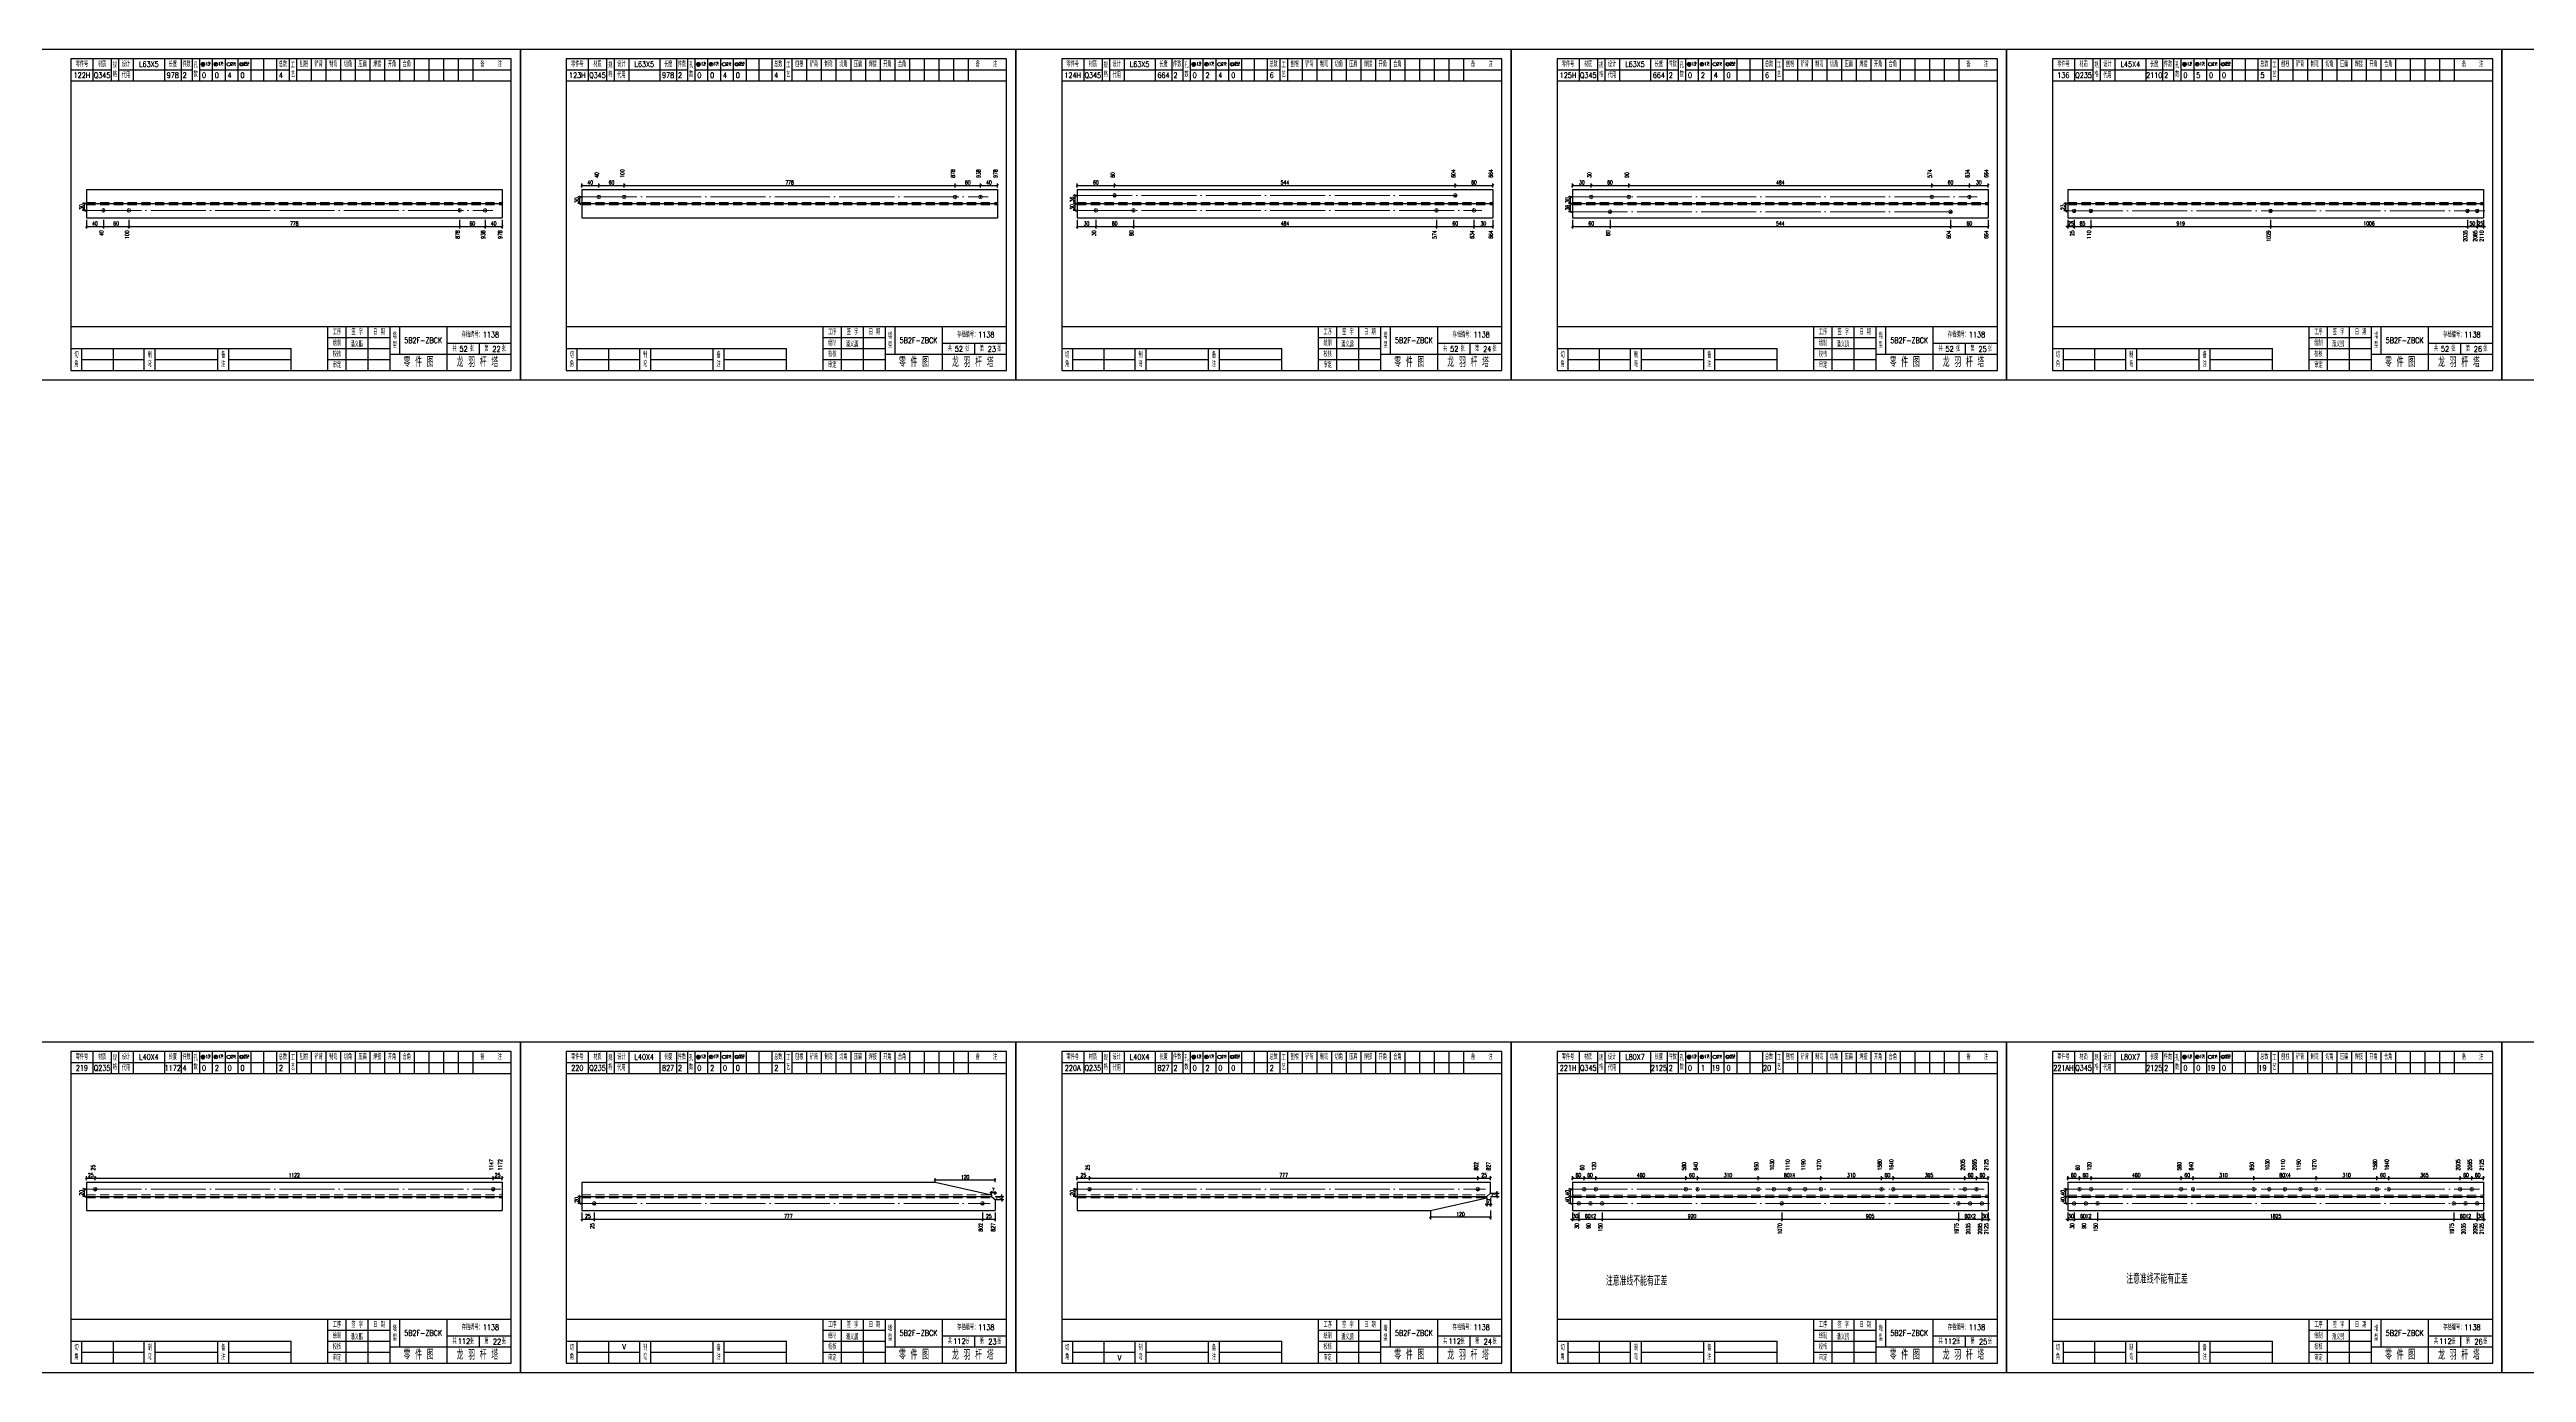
# Model space of a CAD drawing. Header units: millimetres. Extents: x 0 to 30240, y -10896 to -1348.
# Drawn here: x 5683 to 7033, y -2069 to -1348 of the extents above; entities that cross this region are included whole.
import ezdxf
from ezdxf.enums import TextEntityAlignment as Align

# ---------------------------------------------------------------- set-up
doc = ezdxf.new("R2010")
doc.units = ezdxf.units.MM
doc.header["$LTSCALE"] = 20
doc.header["$PDMODE"] = 1
doc.linetypes.add('DASHDOT2X', pattern=[1.75, 1.5, -0.125, 0, -0.125])
doc.linetypes.add('HIDDEN', pattern=[0.375, 0.25, -0.125])
for name, color, linetype, lineweight in [('1', 7, 'Continuous', 25), ('11', 3, 'Continuous', 13), ('2', 1, 'HIDDEN', 13), ('5', 1, 'Continuous', 13), ('7', 2, 'DASHDOT2X', 13)]:
    doc.layers.add(name, color=color, linetype=linetype, lineweight=lineweight)
doc.styles.get("Standard").update_dxf_attribs({"font": 'simplex', "width": 0.7, "bigfont": 'gbhzfs.shx'})
doc.styles.add('SYMBOL_TXT', font='txt.shx', dxfattribs={"width": 0.6})
doc.styles.add('TITLE_TXT', font='simplex.shx', dxfattribs={"width": 0.75, "height": 2.5, "bigfont": 'gbhzfs.shx'})
doc.dimstyles.get("Standard").update_dxf_attribs({"dimtxt": 2.1, "dimasz": 1, "dimexe": 1.05, "dimexo": 0, "dimgap": 0.63, "dimtad": 1, "dimzin": 0, "dimdsep": 46, "dimtxsty": 'standard', "dimblk": 'OBLIQUE', "dimblk1": 'OBLIQUE', "dimblk2": 'OBLIQUE', "dimcen": 0.09, "dimadec": 0, "dimazin": 0, "dimtfac": 1, "dimtdec": 1, "dimtix": 1, "dimtmove": 0, "dimatfit": 3, "dimfxl": 0, "dimtolj": 1, "dimtzin": 0, "dimarcsym": 0})
pattern_1 = [(0, (-3, 0), (0, 0.0125), [])]

# ---------------------------------------------------------------- blocks, each defined once
blk = doc.blocks.new('M12_HOLE')
h = blk.add_hatch()
h.set_pattern_fill('LINE', scale=0.1, style=0)
h.set_pattern_definition(pattern_1)
h.paths.add_polyline_path([(-5, 0, 1), (-1, 0, 1)])
at = {"color": 7}
blk.add_circle((-3, 0), 2, dxfattribs=at)
at = {"color": 7, "attachment_point": 1, "style": 'SYMBOL_TXT'}
for s, insert, char_height, width in [('13\\f??|b0|i0|c0|p54;.', (-0.1, 2.1), 3.5, 5.707), ('5', (3.7, 2.3), 1.8, 2.931)]:
    blk.add_mtext(s, dxfattribs=dict(at, insert=insert, char_height=char_height, width=width))
blk = doc.blocks.new('M16_HOLE')
h = blk.add_hatch()
h.set_pattern_fill('LINE', scale=0.1, style=0)
h.set_pattern_definition(pattern_1)
h.paths.add_polyline_path([(-1.6, 1.4, 0.668179), (-5, 0, 0.198912), (-4.4, -1.4)])
at = {"color": 7}
blk.add_circle((-3, 0), 2, dxfattribs=at)
at = {"color": 7, "attachment_point": 1, "style": 'SYMBOL_TXT'}
for s, insert, char_height, width in [('17.', (-0.4, 2.1), 3.5, 6.316), ('5', (3.6, 2.3), 1.8, 1.822)]:
    blk.add_mtext(s, dxfattribs=dict(at, insert=insert, char_height=char_height, width=width))
blk = doc.blocks.new('M20_HOLE')
at = {"color": 7}
blk.add_circle((-3, 0), 2, dxfattribs=at)
at = {"color": 7, "attachment_point": 1, "style": 'SYMBOL_TXT'}
for s, insert, char_height, width in [('21.', (-0.7, 2), 3.5, 6.074), ('5', (3.3, 2), 1.8, 1.458)]:
    blk.add_mtext(s, dxfattribs=dict(at, insert=insert, char_height=char_height, width=width))
blk = doc.blocks.new('M24_HOLE')
at = {"color": 7}
for radius in [2, 1.5]:
    blk.add_circle((-3, 0), radius, dxfattribs=at)
at = {"color": 7, "attachment_point": 1, "style": 'SYMBOL_TXT'}
for s, insert, char_height, width in [('25.', (-0.7, 2.1), 3.5, 2.429), ('5', (3.9, 2.3), 1.8, 1.944)]:
    blk.add_mtext(s, dxfattribs=dict(at, insert=insert, char_height=char_height, width=width))
blk = doc.blocks.new('JgCard')
for p, q in [((270, 180), (0, 180)), ((0, 180), (0, 0)), ((270, 0), (270, 180)), ((265, 175), (25, 175)), ((25, 175), (25, 5)), ((25, 169), (47, 169)), ((25, 163), (265, 163)), ((37, 175), (37, 163)), ((47, 175), (47, 163)), ((51, 175), (51, 163)), ((51, 169), (91, 169)), ((59, 175), (59, 163)), ((76, 175), (76, 163)), ((85, 175), (85, 163)), ((91, 175), (91, 163)), ((95, 175), (95, 163)), ((95, 169), (144, 169)), ((102, 175), (102, 163)), ((109, 175), (109, 163)), ((116, 175), (116, 163)), ((123, 175), (123, 163)), ((130, 175), (130, 163)), ((137, 175), (137, 163)), ((144, 175), (144, 163)), ((148, 175), (148, 163)), ((148, 169), (265, 169)), ((156, 175), (156, 163)), ((164, 175), (164, 163)), ((172, 175), (172, 163)), ((180, 175), (180, 163)), ((188, 175), (188, 163)), ((196, 175), (196, 163)), ((204, 175), (204, 163)), ((212, 175), (212, 163)), ((220, 175), (220, 163)), ((228, 175), (228, 163)), ((236, 175), (236, 163)), ((244, 175), (244, 163)), ((265, 5), (265, 175)), ((25, 29), (265, 29)), ((165, 5), (165, 29)), ((175, 5), (175, 29)), ((187, 5), (187, 29)), ((199, 5), (199, 29)), ((204, 29), (204, 14)), ((230, 5), (230, 29)), ((25, 17), (145, 17)), ((31, 5), (31, 17)), ((48, 17), (48, 5)), ((65, 5), (65, 17)), ((71, 5), (71, 17)), ((105, 5), (105, 17)), ((111, 5), (111, 17)), ((145, 5), (145, 17)), ((165, 23), (199, 23)), ((165, 17), (199, 17)), ((199, 14), (265, 14)), ((230, 20), (265, 20)), ((247.5, 20), (247.5, 14)), ((0, 0), (270, 0)), ((25, 5), (265, 5)), ((31, 11), (65, 11)), ((71, 11), (105, 11)), ((111, 11), (145, 11)), ((165, 11), (199, 11))]:
    blk.add_line(p, q)
blk.add_lwpolyline([(96, 172, -1), (98, 172, -1)], format="xyb", close=True)
blk.add_point((145, 96))
at = {"xscale": 0.5, "yscale": 0.5, "zscale": 0.5}
for name, p in [('M12_HOLE', (98.5, 172)), ('M16_HOLE', (105.5, 172)), ('M20_HOLE', (112.5, 172)), ('M24_HOLE', (119.5, 172))]:
    blk.add_blockref(name, p, dxfattribs=at)
at = {"style": 'TITLE_TXT', "width": 0.75}
for s, height, p in [('潘义鹏', 3, (177.4, 17.9)), ('存档编号：1138', 3.08, (238, 23.1)), ('龙 羽 杆 塔', 5, (235.2, 7))]:
    blk.add_text(s, height=height, dxfattribs=at).set_placement(p)
at = {"attachment_point": 5, "style": 'TITLE_TXT'}
for s, insert, char_height, width in [('零件号', (31, 172), 3, 15), ('材质', (42, 172), 3, 8), ('规格', (49, 169), 3, 4), ('设计', (55, 172), 3, 8), ('代用', (55, 166), 3, 8), ('长度', (80.5, 172), 3, 8), ('件数', (88, 172), 3, 6), ('孔数', (93, 169), 3, 4), ('总数', (140.5, 172), 3, 7), ('工\\P艺', (146, 169), 3, 4), ('刨根', (152, 172), 3, 8), ('铲背', (160, 172), 3, 8), ('制弯', (168, 172), 3, 8), ('切角', (176, 172), 3, 8), ('压扁', (184, 172), 3, 8), ('焊接', (192, 172), 3, 8), ('开角', (200, 172), 3, 8), ('合角', (208, 172), 3, 8), ('备    注', (254, 172), 3, 22), ('工序', (170, 26), 3, 10), ('签 字', (181, 26), 3, 12), ('日 期', (193, 26), 3, 12), ('切\\P角', (28, 11), 3, 6), ('制\\P弯', (68, 11), 3, 6), ('备\\P注', (108, 11), 3, 6), ('绘制', (170, 20), 3, 10), ('校核', (170, 14), 3, 10), ('塔\\P型', (201.5, 21.5), 3, 5), ('共    张', (238.8, 17), 3, 17.5), ('第    张', (256.2, 17), 3, 17.5), ('审定', (170, 8), 3, 10), ('零 件 图', (214.5, 9.5), 5, 31)]:
    blk.add_mtext(s, dxfattribs=dict(at, insert=insert, char_height=char_height, width=width))
blk = doc.blocks.new('M20')
for p, q in [((-0.5, 0), (0.5, 0)), ((0, -0.5), (0, 0.5))]:
    blk.add_line(p, q)
blk.add_circle((0, 0), 1)
blk = doc.blocks.new('_Oblique')
at = {"color": 0, "linetype": 'ByBlock', "lineweight": -2}
blk.add_line((-0.5, -0.5), (0.5, 0.5), dxfattribs=at)
blk = doc.blocks.new('M16')
for p, q in [((-0.7, -0.7), (0.7, 0.7)), ((-0.4, 0), (0.4, 0)), ((0, 0.4), (0, -0.4))]:
    blk.add_line(p, q)
blk.add_circle((0, 0), 1)
for radius in [0.8, 0.6, 0.4, 0.2]:
    blk.add_arc((0, 0), radius, 225, 45)
blk = doc.blocks.new('*D359')
at = {"layer": '11', "color": 0, "lineweight": -2}
for p, q in [((6783.4, -1444.4), (6782.4, -1444.4)), ((6783.4, -1440.7), (6783.4, -1445.4)), ((6783.4, -1444.4), (6786.8, -1444.4)), ((6786.8, -1440.7), (6786.8, -1445.4)), ((6786.8, -1444.4), (6787.8, -1444.4))]:
    blk.add_line(p, q, dxfattribs=at)
at = {"layer": 'Defpoints', "color": 0}
for p in [(6783.4, -1440.7), (6786.8, -1440.7), (6786.8, -1444.4)]:
    blk.add_point(p, dxfattribs=at)
at = {"layer": '11', "color": 0, "lineweight": -2}
blk.add_blockref('_Oblique', (6783.4, -1444.4), dxfattribs=at)
at = {"layer": '11', "color": 0, "lineweight": -2, "rotation": 180}
blk.add_blockref('_Oblique', (6786.8, -1444.4), dxfattribs=at)
at = {"layer": '11', "color": 0, "insert": (6785.1, -1442.7), "char_height": 2.1, "attachment_point": 5}
blk.add_mtext('\\A1;25', dxfattribs=at)
blk = doc.blocks.new('*D364')
at = {"layer": '11', "color": 0, "lineweight": -2}
for p, q in [((7006.6, -1444.4), (7005.6, -1444.4)), ((7006.6, -1440.7), (7006.6, -1445.4)), ((7006.6, -1444.4), (7010, -1444.4)), ((7010, -1440.7), (7010, -1445.4)), ((7010, -1444.4), (7011, -1444.4))]:
    blk.add_line(p, q, dxfattribs=at)
at = {"layer": 'Defpoints', "color": 0}
for p in [(7006.6, -1440.7), (7010, -1440.7), (7010, -1444.4)]:
    blk.add_point(p, dxfattribs=at)
at = {"layer": '11', "color": 0, "lineweight": -2}
blk.add_blockref('_Oblique', (7006.6, -1444.4), dxfattribs=at)
at = {"layer": '11', "color": 0, "lineweight": -2, "rotation": 180}
blk.add_blockref('_Oblique', (7010, -1444.4), dxfattribs=at)
at = {"layer": '11', "color": 0, "insert": (7008.3, -1442.7), "char_height": 2.1, "attachment_point": 5}
blk.add_mtext('\\A1;25', dxfattribs=at)
blk = doc.blocks.new('*D1267')
at = {"layer": '11', "color": 0, "lineweight": -2}
for p, q in [((6166, -1965.2), (6166, -1963.1)), ((6198.7, -1964.1), (6166, -1964.1)), ((6198.7, -1965.2), (6198.7, -1963.1))]:
    blk.add_line(p, q, dxfattribs=at)
at = {"layer": 'Defpoints', "color": 0}
for p in [(6166, -1964.1), (6166, -1965.2), (6198.7, -1965.2)]:
    blk.add_point(p, dxfattribs=at)
at = {"layer": '11', "color": 0, "lineweight": -2, "rotation": 180}
blk.add_blockref('_Oblique', (6166, -1964.1), dxfattribs=at)
at = {"layer": '11', "color": 0, "lineweight": -2}
blk.add_blockref('_Oblique', (6198.7, -1964.1), dxfattribs=at)
at = {"layer": '11', "color": 0, "insert": (6182.4, -1962.5), "char_height": 2.1, "attachment_point": 5}
blk.add_mtext('\\A1;120', dxfattribs=at)
blk = doc.blocks.new('*D1268')
at = {"layer": '11', "color": 0, "lineweight": -2}
for p, q in [((6196.8, -1972.2), (6196.8, -1970.1)), ((6198.7, -1972.2), (6198.7, -1970.1)), ((6196.8, -1971.1), (6195.8, -1971.1)), ((6198.7, -1971.1), (6196.8, -1971.1)), ((6198.7, -1971.1), (6199.7, -1971.1))]:
    blk.add_line(p, q, dxfattribs=at)
at = {"layer": 'Defpoints', "color": 0}
for p in [(6196.8, -1971.1), (6196.8, -1972.2), (6198.7, -1972.2)]:
    blk.add_point(p, dxfattribs=at)
at = {"layer": '11', "color": 0, "lineweight": -2}
blk.add_blockref('_Oblique', (6196.8, -1971.1), dxfattribs=at)
at = {"layer": '11', "color": 0, "lineweight": -2, "rotation": 180}
blk.add_blockref('_Oblique', (6198.7, -1971.1), dxfattribs=at)
at = {"layer": '11', "color": 0, "insert": (6197.7, -1969.5), "char_height": 2.1, "attachment_point": 5}
blk.add_mtext('\\A1;7', dxfattribs=at)
blk = doc.blocks.new('*D1269')
at = {"layer": '11', "color": 0, "lineweight": -2}
for p, q in [((6198.7, -1973), (6203.4, -1973)), ((6198.7, -1974.7), (6203.4, -1974.7)), ((6202.4, -1973), (6202.4, -1972)), ((6202.4, -1973), (6202.4, -1974.7)), ((6202.4, -1974.7), (6202.4, -1975.7))]:
    blk.add_line(p, q, dxfattribs=at)
at = {"layer": 'Defpoints', "color": 0}
for p in [(6198.7, -1973), (6198.7, -1974.7), (6202.4, -1974.7)]:
    blk.add_point(p, dxfattribs=at)
at = {"layer": '11', "color": 0, "lineweight": -2}
for p, rotation in [((6202.4, -1973), 270), ((6202.4, -1974.7), 90)]:
    blk.add_blockref('_Oblique', p, dxfattribs=dict(at, rotation=rotation))
at = {"layer": '11', "color": 0, "insert": (6200.7, -1973.8), "char_height": 2.1, "attachment_point": 5, "rotation": 90}
blk.add_mtext('\\A1;7', dxfattribs=at)
blk = doc.blocks.new('*D1274')
at = {"layer": '11', "color": 0, "lineweight": -2}
for p, q in [((6436, -1980.7), (6436, -1985.5)), ((6468.7, -1984.4), (6436, -1984.4)), ((6468.7, -1980.7), (6468.7, -1985.5))]:
    blk.add_line(p, q, dxfattribs=at)
at = {"layer": 'Defpoints', "color": 0}
for p in [(6436, -1980.7), (6436, -1984.4), (6468.7, -1980.7)]:
    blk.add_point(p, dxfattribs=at)
at = {"layer": '11', "color": 0, "lineweight": -2, "rotation": 180}
blk.add_blockref('_Oblique', (6436, -1984.4), dxfattribs=at)
at = {"layer": '11', "color": 0, "lineweight": -2}
blk.add_blockref('_Oblique', (6468.7, -1984.4), dxfattribs=at)
at = {"layer": '11', "color": 0, "insert": (6452.4, -1982.7), "char_height": 2.1, "attachment_point": 5}
blk.add_mtext('\\A1;120', dxfattribs=at)
blk = doc.blocks.new('*D1275')
at = {"layer": '11', "color": 0, "lineweight": -2}
for p, q in [((6466.8, -1977.4), (6465.8, -1977.4)), ((6466.8, -1973.7), (6466.8, -1978.5)), ((6468.7, -1977.4), (6466.8, -1977.4)), ((6468.7, -1973.7), (6468.7, -1978.5)), ((6468.7, -1977.4), (6469.7, -1977.4))]:
    blk.add_line(p, q, dxfattribs=at)
at = {"layer": 'Defpoints', "color": 0}
for p in [(6466.8, -1973.7), (6466.8, -1977.4), (6468.7, -1973.7)]:
    blk.add_point(p, dxfattribs=at)
at = {"layer": '11', "color": 0, "lineweight": -2}
blk.add_blockref('_Oblique', (6466.8, -1977.4), dxfattribs=at)
at = {"layer": '11', "color": 0, "lineweight": -2, "rotation": 180}
blk.add_blockref('_Oblique', (6468.7, -1977.4), dxfattribs=at)
at = {"layer": '11', "color": 0, "insert": (6467.7, -1975.7), "char_height": 2.1, "attachment_point": 5}
blk.add_mtext('\\A1;7', dxfattribs=at)
blk = doc.blocks.new('*D1276')
at = {"layer": '11', "color": 0, "lineweight": -2}
for p, q in [((6472.4, -1971.2), (6472.4, -1970.2)), ((6468.7, -1971.2), (6473.4, -1971.2)), ((6468.7, -1973), (6473.4, -1973)), ((6472.4, -1973), (6472.4, -1971.2)), ((6472.4, -1973), (6472.4, -1974))]:
    blk.add_line(p, q, dxfattribs=at)
at = {"layer": 'Defpoints', "color": 0}
for p in [(6468.7, -1971.2), (6468.7, -1973), (6472.4, -1971.2)]:
    blk.add_point(p, dxfattribs=at)
at = {"layer": '11', "color": 0, "lineweight": -2}
for p, rotation in [((6472.4, -1971.2), 270), ((6472.4, -1973), 90)]:
    blk.add_blockref('_Oblique', p, dxfattribs=dict(at, rotation=rotation))
at = {"layer": '11', "color": 0, "insert": (6470.7, -1972.1), "char_height": 2.1, "attachment_point": 5, "rotation": 90}
blk.add_mtext('\\A1;7', dxfattribs=at)
blk = doc.blocks.new('*D1278')
at = {"layer": '11', "color": 0, "lineweight": -2}
for p, q in [((6513.4, -1981.8), (6513.4, -1986.5)), ((6516.8, -1981.8), (6516.8, -1986.5)), ((6513.4, -1985.5), (6512.4, -1985.5)), ((6513.4, -1985.5), (6516.8, -1985.5)), ((6516.8, -1985.5), (6517.8, -1985.5))]:
    blk.add_line(p, q, dxfattribs=at)
at = {"layer": 'Defpoints', "color": 0}
for p in [(6513.4, -1981.8), (6516.8, -1981.8), (6516.8, -1985.5)]:
    blk.add_point(p, dxfattribs=at)
at = {"layer": '11', "color": 0, "lineweight": -2}
blk.add_blockref('_Oblique', (6513.4, -1985.5), dxfattribs=at)
at = {"layer": '11', "color": 0, "lineweight": -2, "rotation": 180}
blk.add_blockref('_Oblique', (6516.8, -1985.5), dxfattribs=at)
at = {"layer": '11', "color": 0, "insert": (6515.1, -1983.8), "char_height": 2.1, "attachment_point": 5}
blk.add_mtext('\\A1;30', dxfattribs=at)
blk = doc.blocks.new('*D1283')
at = {"layer": '11', "color": 0, "lineweight": -2}
for p, q in [((6736.6, -1981.8), (6736.6, -1986.5)), ((6740, -1981.8), (6740, -1986.5)), ((6736.6, -1985.5), (6735.6, -1985.5)), ((6736.6, -1985.5), (6740, -1985.5)), ((6740, -1985.5), (6741, -1985.5))]:
    blk.add_line(p, q, dxfattribs=at)
at = {"layer": 'Defpoints', "color": 0}
for p in [(6736.6, -1981.8), (6740, -1981.8), (6740, -1985.5)]:
    blk.add_point(p, dxfattribs=at)
at = {"layer": '11', "color": 0, "lineweight": -2}
blk.add_blockref('_Oblique', (6736.6, -1985.5), dxfattribs=at)
at = {"layer": '11', "color": 0, "lineweight": -2, "rotation": 180}
blk.add_blockref('_Oblique', (6740, -1985.5), dxfattribs=at)
at = {"layer": '11', "color": 0, "insert": (6738.3, -1983.8), "char_height": 2.1, "attachment_point": 5}
blk.add_mtext('\\A1;30', dxfattribs=at)
blk = doc.blocks.new('*D1297')
at = {"layer": '11', "color": 0, "lineweight": -2}
for p, q in [((6783.4, -1981.8), (6783.4, -1986.5)), ((6786.8, -1981.8), (6786.8, -1986.5)), ((6783.4, -1985.5), (6782.4, -1985.5)), ((6783.4, -1985.5), (6786.8, -1985.5)), ((6786.8, -1985.5), (6787.8, -1985.5))]:
    blk.add_line(p, q, dxfattribs=at)
at = {"layer": 'Defpoints', "color": 0}
for p in [(6783.4, -1981.8), (6786.8, -1981.8), (6786.8, -1985.5)]:
    blk.add_point(p, dxfattribs=at)
at = {"layer": '11', "color": 0, "lineweight": -2}
blk.add_blockref('_Oblique', (6783.4, -1985.5), dxfattribs=at)
at = {"layer": '11', "color": 0, "lineweight": -2, "rotation": 180}
blk.add_blockref('_Oblique', (6786.8, -1985.5), dxfattribs=at)
at = {"layer": '11', "color": 0, "insert": (6785.1, -1983.8), "char_height": 2.1, "attachment_point": 5}
blk.add_mtext('\\A1;30', dxfattribs=at)
blk = doc.blocks.new('*D1301')
at = {"layer": '11', "color": 0, "lineweight": -2}
for p, q in [((7006.6, -1981.8), (7006.6, -1986.5)), ((7010, -1981.8), (7010, -1986.5)), ((7006.6, -1985.5), (7005.6, -1985.5)), ((7006.6, -1985.5), (7010, -1985.5)), ((7010, -1985.5), (7011, -1985.5))]:
    blk.add_line(p, q, dxfattribs=at)
at = {"layer": 'Defpoints', "color": 0}
for p in [(7006.6, -1981.8), (7010, -1981.8), (7010, -1985.5)]:
    blk.add_point(p, dxfattribs=at)
at = {"layer": '11', "color": 0, "lineweight": -2}
blk.add_blockref('_Oblique', (7006.6, -1985.5), dxfattribs=at)
at = {"layer": '11', "color": 0, "lineweight": -2, "rotation": 180}
blk.add_blockref('_Oblique', (7010, -1985.5), dxfattribs=at)
at = {"layer": '11', "color": 0, "insert": (7008.3, -1983.8), "char_height": 2.1, "attachment_point": 5}
blk.add_mtext('\\A1;30', dxfattribs=at)

msp = doc.modelspace()

# ---------------------------------------------------------------- linework, layer by layer
at = {"layer": '1'}
for p, q in [((5703.4, -1424.093), (5703.4, -1439.633)), ((5703.4, -1424.093), (5930, -1424.093)), ((5930, -1424.093), (5930, -1439.633)), ((5973.4, -1424.093), (5973.4, -1439.633)), ((5973.4, -1424.093), (6200, -1424.093)), ((6200, -1424.093), (6200, -1439.633)), ((6243.4, -1424.093), (6243.4, -1439.633)), ((6243.4, -1424.093), (6470, -1424.093)), ((6470, -1424.093), (6470, -1439.633)), ((6513.4, -1424.093), (6513.4, -1439.633)), ((6513.4, -1424.093), (6740, -1424.093)), ((6740, -1424.093), (6740, -1439.633)), ((6783.4, -1424.093), (6783.4, -1439.633)), ((6783.4, -1424.093), (7010, -1424.093)), ((7010, -1424.093), (7010, -1439.633)), ((5703.4, -1431.863), (5930, -1431.863)), ((5703.4, -1439.633), (5930, -1439.633)), ((5973.4, -1431.863), (6200, -1431.863)), ((5973.4, -1439.633), (6200, -1439.633)), ((6243.4, -1431.863), (6470, -1431.863)), ((6243.4, -1439.633), (6470, -1439.633)), ((6513.4, -1431.863), (6740, -1431.863)), ((6513.4, -1439.633), (6740, -1439.633)), ((6783.4, -1431.863), (7010, -1431.863)), ((6783.4, -1439.633), (7010, -1439.633)), ((5703.4, -1965.196), (5703.4, -1980.736)), ((5703.4, -1965.196), (5930, -1965.196)), ((5930, -1965.196), (5930, -1980.736)), ((5973.4, -1965.196), (5973.4, -1980.736)), ((5973.4, -1965.196), (6166.021, -1965.196)), ((6166.021, -1965.196), (6196.794, -1972.189)), ((6243.4, -1965.196), (6243.4, -1980.736)), ((6243.4, -1965.196), (6468.7, -1965.196)), ((6468.7, -1971.218), (6468.7, -1965.196)), ((6513.4, -1965.196), (6513.4, -1980.736)), ((6513.4, -1965.196), (6740, -1965.196)), ((6740, -1965.196), (6740, -1980.736)), ((6783.4, -1965.196), (6783.4, -1980.736)), ((6783.4, -1965.196), (7010, -1965.196)), ((7010, -1965.196), (7010, -1980.736)), ((5703.4, -1972.966), (5930, -1972.966)), ((5703.4, -1980.736), (5930, -1980.736)), ((5973.4, -1972.966), (6196.794, -1972.966)), ((5973.4, -1980.736), (6198.7, -1980.736)), ((6196.794, -1972.189), (6196.794, -1972.966)), ((6196.794, -1972.966), (6198.7, -1974.714)), ((6198.7, -1974.714), (6198.7, -1980.736)), ((6243.4, -1972.966), (6466.794, -1972.966)), ((6243.4, -1980.736), (6436.021, -1980.736)), ((6436.021, -1980.736), (6466.794, -1973.743)), ((6466.794, -1972.966), (6468.7, -1971.218)), ((6466.794, -1973.743), (6466.794, -1972.966)), ((6513.4, -1972.966), (6740, -1972.966)), ((6513.4, -1980.736), (6740, -1980.736)), ((6783.4, -1972.966), (7010, -1972.966)), ((6783.4, -1980.736), (7010, -1980.736))]:
    msp.add_line(p, q, dxfattribs=at)
at = {"layer": '2'}
for p, q in [((5703.4, -1431.246), (5930, -1431.246)), ((5703.4, -1432.48), (5930, -1432.48)), ((5973.4, -1431.246), (6200, -1431.246)), ((5973.4, -1432.48), (6200, -1432.48)), ((6243.4, -1431.246), (6470, -1431.246)), ((6243.4, -1432.48), (6470, -1432.48)), ((6513.4, -1431.246), (6740, -1431.246)), ((6513.4, -1432.48), (6740, -1432.48)), ((6783.4, -1431.172), (7010, -1431.172)), ((6783.4, -1432.554), (7010, -1432.554)), ((5703.4, -1972.189), (5930, -1972.189)), ((5703.4, -1973.743), (5930, -1973.743)), ((5973.4, -1972.189), (6196.794, -1972.189)), ((5973.4, -1973.743), (6197.641, -1973.743)), ((6243.4, -1972.189), (6467.641, -1972.189)), ((6243.4, -1973.743), (6466.794, -1973.743)), ((6513.4, -1972.286), (6740, -1972.286)), ((6513.4, -1973.646), (6740, -1973.646)), ((6783.4, -1972.286), (7010, -1972.286)), ((6783.4, -1973.646), (7010, -1973.646))]:
    msp.add_line(p, q, dxfattribs=at)
at = {"layer": '7'}
for p, q in [((5973.4, -1428.163), (6194.97, -1428.163)), ((6243.4, -1427.423), (6453.69, -1427.423)), ((6513.4, -1428.163), (6733.926, -1428.163)), ((5703.4, -1435.563), (5924.97, -1435.563)), ((6243.4, -1435.563), (6463.926, -1435.563)), ((6513.4, -1436.303), (6723.69, -1436.303)), ((6783.4, -1435.834), (7010.76, -1435.834)), ((5703.4, -1969.081), (5929.346, -1969.081)), ((6243.4, -1969.081), (6466.005, -1969.081)), ((6513.4, -1969.081), (6737.802, -1969.081)), ((6783.4, -1969.081), (7007.802, -1969.081)), ((5973.4, -1976.851), (6196.005, -1976.851)), ((6513.4, -1976.851), (6740.76, -1976.851)), ((6783.4, -1976.851), (7010.76, -1976.851))]:
    msp.add_line(p, q, dxfattribs=at)

# ---------------------------------------------------------------- block references
at = {"layer": '1'}
for p in [(5670, -1527.863), (5940, -1527.863), (6210, -1527.863), (6480, -1527.863), (6750, -1527.863), (7020, -1527.863), (5670, -2068.966), (5940, -2068.966), (6210, -2068.966), (6480, -2068.966), (6750, -2068.966), (7020, -2068.966)]:
    msp.add_blockref('JgCard', p, dxfattribs=at)
at = {"layer": '5'}
for name, p in [('M20', (5982.669, -1428.163)), ('M20', (5996.574, -1428.163)), ('M20', (6176.865, -1428.163)), ('M20', (6190.77, -1428.163)), ('M16', (6263.872, -1427.423)), ('M16', (6449.49, -1427.423)), ('M20', (6523.636, -1428.163)), ('M20', (6544.109, -1428.163)), ('M20', (6709.253, -1428.163)), ('M20', (6729.726, -1428.163)), ('M20', (5712.669, -1435.563)), ('M20', (5726.574, -1435.563)), ('M20', (5906.865, -1435.563)), ('M20', (5920.77, -1435.563)), ('M20', (6253.636, -1435.563)), ('M20', (6274.109, -1435.563)), ('M20', (6439.253, -1435.563)), ('M20', (6459.726, -1435.563)), ('M16', (6533.872, -1436.303)), ('M16', (6719.49, -1436.303)), ('M16', (6786.84, -1435.834)), ('M16', (6795.971, -1435.834)), ('M16', (6893.933, -1435.834)), ('M16', (7001.189, -1435.834)), ('M16', (7006.56, -1435.834)), ('M16', (5708.233, -1969.081)), ('M16', (5925.146, -1969.081)), ('M16', (6250.208, -1969.081)), ('M16', (6461.805, -1969.081)), ('M20', (6519.798, -1969.081)), ('M20', (6526.196, -1969.081)), ('M20', (6575.248, -1969.081)), ('M20', (6581.647, -1969.081)), ('M20', (6614.704, -1969.081)), ('M20', (6623.234, -1969.081)), ('M20', (6631.765, -1969.081)), ('M20', (6640.296, -1969.081)), ('M20', (6648.827, -1969.081)), ('M20', (6681.884, -1969.081)), ('M20', (6688.282, -1969.081)), ('M20', (6727.204, -1969.081)), ('M20', (6733.602, -1969.081)), ('M20', (6789.798, -1969.081)), ('M20', (6796.196, -1969.081)), ('M20', (6845.248, -1969.081)), ('M20', (6851.647, -1969.081)), ('M20', (6884.704, -1969.081)), ('M20', (6893.234, -1969.081)), ('M20', (6901.765, -1969.081)), ('M20', (6910.296, -1969.081)), ('M20', (6918.827, -1969.081)), ('M20', (6951.884, -1969.081)), ('M20', (6958.282, -1969.081)), ('M20', (6997.204, -1969.081)), ('M20', (7003.602, -1969.081)), ('M16', (5980.208, -1976.851)), ('M16', (6191.805, -1976.851)), ('M20', (6516.84, -1976.851)), ('M20', (6523.238, -1976.851)), ('M20', (6529.636, -1976.851)), ('M16', (6627.5, -1976.851)), ('M20', (6723.764, -1976.851)), ('M20', (6730.162, -1976.851)), ('M20', (6736.56, -1976.851)), ('M20', (6786.84, -1976.851)), ('M20', (6793.238, -1976.851)), ('M20', (6799.636, -1976.851)), ('M20', (6993.764, -1976.851)), ('M20', (7000.162, -1976.851)), ('M20', (7006.56, -1976.851))]:
    msp.add_blockref(name, p, dxfattribs=at)

# ---------------------------------------------------------------- texts
at = {"style": 'TITLE_TXT', "width": 0.75}
for s, p in [('52', (5906.734, -1512.53)), ('22', (5924.691, -1512.621)), ('52', (6176.734, -1512.53)), ('23', (6194.691, -1512.621)), ('52', (6446.734, -1512.53)), ('24', (6464.691, -1512.621)), ('52', (6716.734, -1512.53)), ('25', (6734.691, -1512.621)), ('52', (6986.734, -1512.53)), ('26', (7004.691, -1512.621)), ('112', (5905.855, -2053.439)), ('22', (5925.003, -2053.654)), ('112', (6175.855, -2053.439)), ('23', (6195.003, -2053.654)), ('112', (6445.855, -2053.439)), ('24', (6465.003, -2053.654)), ('112', (6715.855, -2053.439)), ('25', (6735.003, -2053.654)), ('112', (6985.855, -2053.439)), ('26', (7005.003, -2053.654))]:
    msp.add_text(s, height=3, dxfattribs=at).set_placement(p)
at = {"layer": '1', "width": 0.7}
for s, height, p in [('122H', 3, (5701, -1361.863)), ('Q345', 3, (5712, -1361.863)), ('L63X5', 3, (5737.5, -1355.863)), ('978', 3, (5750.5, -1361.863)), ('2', 3, (5757, -1361.863)), ('0', 3, (5767.5, -1361.863)), ('0', 3, (5774.5, -1361.863)), ('4', 3, (5781.5, -1361.863)), ('0', 3, (5788.5, -1361.863)), ('4', 3, (5809.5, -1361.863)), ('123H', 3, (5971, -1361.863)), ('Q345', 3, (5982, -1361.863)), ('L63X5', 3, (6007.5, -1355.863)), ('978', 3, (6020.5, -1361.863)), ('2', 3, (6027, -1361.863)), ('0', 3, (6037.5, -1361.863)), ('0', 3, (6044.5, -1361.863)), ('4', 3, (6051.5, -1361.863)), ('0', 3, (6058.5, -1361.863)), ('4', 3, (6079.5, -1361.863)), ('124H', 3, (6241, -1361.863)), ('Q345', 3, (6252, -1361.863)), ('L63X5', 3, (6277.5, -1355.863)), ('664', 3, (6290.5, -1361.863)), ('2', 3, (6297, -1361.863)), ('0', 3, (6307.5, -1361.863)), ('2', 3, (6314.5, -1361.863)), ('4', 3, (6321.5, -1361.863)), ('0', 3, (6328.5, -1361.863)), ('6', 3, (6349.5, -1361.863)), ('125H', 3, (6511, -1361.863)), ('Q345', 3, (6522, -1361.863)), ('L63X5', 3, (6547.5, -1355.863)), ('664', 3, (6560.5, -1361.863)), ('2', 3, (6567, -1361.863)), ('0', 3, (6577.5, -1361.863)), ('2', 3, (6584.5, -1361.863)), ('4', 3, (6591.5, -1361.863)), ('0', 3, (6598.5, -1361.863)), ('6', 3, (6619.5, -1361.863)), ('136', 3, (6781, -1361.863)), ('Q235', 3, (6792, -1361.863)), ('L45X4', 3, (6817.5, -1355.863)), ('2110', 3, (6830.5, -1361.863)), ('2', 3, (6837, -1361.863)), ('0', 3, (6847.5, -1361.863)), ('5', 3, (6854.5, -1361.863)), ('0', 3, (6861.5, -1361.863)), ('0', 3, (6868.5, -1361.863)), ('5', 3, (6889.5, -1361.863)), ('219', 3, (5701, -1902.966)), ('Q235', 3, (5712, -1902.966)), ('L40X4', 3, (5737.5, -1896.966)), ('1172', 3, (5750.5, -1902.966)), ('4', 3, (5757, -1902.966)), ('0', 3, (5767.5, -1902.966)), ('2', 3, (5774.5, -1902.966)), ('0', 3, (5781.5, -1902.966)), ('0', 3, (5788.5, -1902.966)), ('2', 3, (5809.5, -1902.966)), ('220', 3, (5971, -1902.966)), ('Q235', 3, (5982, -1902.966)), ('L40X4', 3, (6007.5, -1896.966)), ('827', 3, (6020.5, -1902.966)), ('2', 3, (6027, -1902.966)), ('0', 3, (6037.5, -1902.966)), ('2', 3, (6044.5, -1902.966)), ('0', 3, (6051.5, -1902.966)), ('0', 3, (6058.5, -1902.966)), ('2', 3, (6079.5, -1902.966)), ('220A', 3, (6241, -1902.966)), ('Q235', 3, (6252, -1902.966)), ('L40X4', 3, (6277.5, -1896.966)), ('827', 3, (6290.5, -1902.966)), ('2', 3, (6297, -1902.966)), ('0', 3, (6307.5, -1902.966)), ('2', 3, (6314.5, -1902.966)), ('0', 3, (6321.5, -1902.966)), ('0', 3, (6328.5, -1902.966)), ('2', 3, (6349.5, -1902.966)), ('221H', 3, (6511, -1902.966)), ('Q345', 3, (6522, -1902.966)), ('L80X7', 3, (6547.5, -1896.966)), ('2125', 3, (6560.5, -1902.966)), ('2', 3, (6567, -1902.966)), ('0', 3, (6577.5, -1902.966)), ('1', 3, (6584.5, -1902.966)), ('19', 3, (6591.5, -1902.966)), ('0', 3, (6598.5, -1902.966)), ('20', 3, (6619.5, -1902.966)), ('221AH', 3, (6781, -1902.966)), ('Q345', 3, (6792, -1902.966)), ('L80X7', 3, (6817.5, -1896.966)), ('2125', 3, (6830.5, -1902.966)), ('2', 3, (6837, -1902.966)), ('0', 3, (6847.5, -1902.966)), ('0', 3, (6854.5, -1902.966)), ('19', 3, (6861.5, -1902.966)), ('0', 3, (6868.5, -1902.966)), ('19', 3, (6889.5, -1902.966)), ('注意准线不能有正差', 5.3179, (6548.408, -2018.97)), ('注意准线不能有正差', 5.3179, (6832.01, -2017.925)), ('V', 3, (5996.5, -2054.966)), ('V', 3, (6266.5, -2060.966))]:
    msp.add_text(s, height=height, dxfattribs=at).set_placement(p, align=Align.MIDDLE_CENTER)
for s, p in [('40', (5982.669, -1417.793)), ('100', (5996.574, -1417.793)), ('878', (6176.826, -1417.793)), ('938', (6190.731, -1417.793)), ('978', (6200, -1417.793)), ('60', (6263.881, -1417.793)), ('604', (6449.528, -1417.793)), ('664', (6470, -1417.793)), ('30', (6523.636, -1417.793)), ('90', (6544.109, -1417.793)), ('574', (6709.291, -1417.793)), ('634', (6729.764, -1417.793)), ('664', (6740, -1417.793)), ('25', (5708.211, -1958.896)), ('1147', (5925.167, -1958.896)), ('1172', (5930, -1958.896)), ('25', (6250.208, -1958.896)), ('802', (6461.935, -1958.896)), ('827', (6468.7, -1958.896)), ('60', (6519.798, -1958.896)), ('120', (6526.196, -1958.896)), ('580', (6575.248, -1958.896)), ('640', (6581.647, -1958.896)), ('950', (6614.704, -1958.896)), ('1030', (6623.234, -1958.896)), ('1110', (6631.765, -1958.896)), ('1190', (6640.296, -1958.896)), ('1270', (6648.827, -1958.896)), ('1580', (6681.884, -1958.896)), ('1640', (6688.282, -1958.896)), ('2005', (6727.204, -1958.896)), ('2065', (6733.602, -1958.896)), ('2125', (6740, -1958.896)), ('60', (6789.798, -1958.896)), ('120', (6796.196, -1958.896)), ('580', (6845.248, -1958.896)), ('640', (6851.647, -1958.896)), ('950', (6884.704, -1958.896)), ('1030', (6893.234, -1958.896)), ('1110', (6901.765, -1958.896)), ('1190', (6910.296, -1958.896)), ('1270', (6918.827, -1958.896)), ('1580', (6951.884, -1958.896)), ('1640', (6958.282, -1958.896)), ('2005', (6997.204, -1958.896)), ('2065', (7003.602, -1958.896)), ('2125', (7010, -1958.896))]:
    msp.add_text(s, height=2.1, rotation=90, dxfattribs=at).set_placement(p)
for s, p in [('40', (5712.669, -1446.458)), ('100', (5726.574, -1446.458)), ('878', (5906.826, -1446.458)), ('938', (5920.731, -1446.458)), ('978', (5930, -1446.458)), ('30', (6253.636, -1446.458)), ('90', (6274.109, -1446.458)), ('574', (6439.291, -1446.458)), ('634', (6459.764, -1446.458)), ('664', (6470, -1446.458)), ('60', (6533.872, -1446.458)), ('604', (6719.528, -1446.458)), ('664', (6740, -1446.458)), ('25', (6786.841, -1446.458)), ('110', (6795.974, -1446.458)), ('1029', (6893.919, -1446.458)), ('2035', (7001.135, -1446.458)), ('2085', (7006.506, -1446.458)), ('2110', (7010, -1446.458)), ('25', (5980.208, -1987.561)), ('802', (6191.935, -1987.561)), ('827', (6198.7, -1987.561)), ('30', (6516.84, -1987.561)), ('90', (6523.238, -1987.561)), ('150', (6529.636, -1987.561)), ('1070', (6627.5, -1987.561)), ('1975', (6723.764, -1987.561)), ('2035', (6730.162, -1987.561)), ('2095', (6736.56, -1987.561)), ('2125', (6740, -1987.561)), ('30', (6786.84, -1987.561)), ('90', (6793.238, -1987.561)), ('150', (6799.636, -1987.561)), ('1975', (6993.764, -1987.561)), ('2035', (7000.162, -1987.561)), ('2095', (7006.56, -1987.561)), ('2125', (7010, -1987.561))]:
    msp.add_text(s, height=2.1, rotation=90, dxfattribs=at).set_placement(p, align=Align.RIGHT)
at = {"layer": '1', "char_height": 3, "width": 26, "attachment_point": 5}
for insert in [(5887, -1506.363), (6157, -1506.363), (6427, -1506.363), (6697, -1506.363), (6967, -1506.363), (5887, -2047.466), (6157, -2047.466), (6427, -2047.466), (6697, -2047.466), (6967, -2047.466)]:
    msp.add_mtext('5B2F-ZBCK', dxfattribs=dict(at, insert=insert))

# ---------------------------------------------------------------- dimensions: what is measured, and where the dimension line sits
at = {"layer": '1'}
for base, p1, p2, text in [((5972.35, -1428.163), (5973.35, -1431.863), (5973.35, -1428.163), '30'), ((6242.35, -1427.423), (6243.35, -1431.863), (6243.35, -1427.423), '36'), ((6512.35, -1428.163), (6513.35, -1431.863), (6513.35, -1428.163), '30'), ((5702.35, -1431.863), (5703.35, -1435.563), (5703.35, -1431.863), '30'), ((6242.35, -1431.863), (6243.35, -1435.563), (6243.35, -1431.863), '30'), ((6512.35, -1431.863), (6513.35, -1436.303), (6513.35, -1431.863), '36'), ((6782.35, -1431.863), (6783.35, -1435.834), (6783.35, -1431.863), '23'), ((5702.35, -1969.081), (5703.35, -1972.966), (5703.35, -1969.081), '20'), ((6242.35, -1969.081), (6243.35, -1972.966), (6243.35, -1969.081), '20'), ((6512.35, -1969.081), (6513.35, -1972.966), (6513.35, -1969.081), '40'), ((6782.35, -1969.081), (6783.35, -1972.966), (6783.35, -1969.081), '40'), ((5972.35, -1972.966), (5973.35, -1976.851), (5973.35, -1972.966), '20'), ((6512.35, -1972.966), (6513.35, -1976.851), (6513.35, -1972.966), '40'), ((6782.35, -1972.966), (6783.35, -1976.851), (6783.35, -1972.966), '40')]:
    msp.add_linear_dim(base=base, p1=p1, p2=p2, angle=90, text=text, dimstyle='standard', dxfattribs=at).render()
at = {"layer": '11'}
for base, p1, p2, text in [((5982.669, -1421.993), (5973.4, -1423.043), (5982.669, -1423.043), '40'), ((5996.574, -1421.993), (5982.669, -1423.043), (5996.574, -1423.043), '60'), ((6176.865, -1421.993), (5996.574, -1423.043), (6176.865, -1423.043), '778'), ((6190.77, -1421.993), (6176.865, -1423.043), (6190.77, -1423.043), '60'), ((6200, -1421.993), (6190.77, -1423.043), (6200, -1423.043), '40'), ((6263.872, -1421.993), (6243.4, -1423.043), (6263.872, -1423.043), '60'), ((6449.49, -1421.993), (6263.872, -1423.043), (6449.49, -1423.043), '544'), ((6470, -1421.993), (6449.49, -1423.043), (6470, -1423.043), '60'), ((6523.636, -1421.993), (6513.4, -1423.043), (6523.636, -1423.043), '30'), ((6544.109, -1421.993), (6523.636, -1423.043), (6544.109, -1423.043), '60'), ((6709.253, -1421.993), (6544.109, -1423.043), (6709.253, -1423.043), '484'), ((6729.726, -1421.993), (6709.253, -1423.043), (6729.726, -1423.043), '60'), ((6740, -1421.993), (6729.726, -1423.043), (6740, -1423.043), '30'), ((5712.669, -1444.358), (5703.4, -1440.683), (5712.669, -1440.683), '40'), ((5726.574, -1444.358), (5712.669, -1440.683), (5726.574, -1440.683), '60'), ((5906.865, -1444.358), (5726.574, -1440.683), (5906.865, -1440.683), '778'), ((5920.77, -1444.358), (5906.865, -1440.683), (5920.77, -1440.683), '60'), ((5930, -1444.358), (5920.77, -1440.683), (5930, -1440.683), '40'), ((6253.636, -1444.358), (6243.4, -1440.683), (6253.636, -1440.683), '30'), ((6274.109, -1444.358), (6253.636, -1440.683), (6274.109, -1440.683), '60'), ((6439.253, -1444.358), (6274.109, -1440.683), (6439.253, -1440.683), '484'), ((6459.726, -1444.358), (6439.253, -1440.683), (6459.726, -1440.683), '60'), ((6470, -1444.358), (6459.726, -1440.683), (6470, -1440.683), '30'), ((6533.872, -1444.358), (6513.4, -1440.683), (6533.872, -1440.683), '60'), ((6719.49, -1444.358), (6533.872, -1440.683), (6719.49, -1440.683), '544'), ((6740, -1444.358), (6719.49, -1440.683), (6740, -1440.683), '60'), ((6795.971, -1444.358), (6786.84, -1440.683), (6795.971, -1440.683), '85'), ((6893.933, -1444.358), (6795.971, -1440.683), (6893.933, -1440.683), '919'), ((7001.189, -1444.358), (6893.933, -1440.683), (7001.189, -1440.683), '1006'), ((7006.56, -1444.358), (7001.189, -1440.683), (7006.56, -1440.683), '50'), ((5708.233, -1963.096), (5703.4, -1964.146), (5708.233, -1964.146), '25'), ((5925.146, -1963.096), (5708.233, -1964.146), (5925.146, -1964.146), '1122'), ((5930, -1963.096), (5925.146, -1964.146), (5930, -1964.146), '25'), ((6250.208, -1963.096), (6243.4, -1964.146), (6250.208, -1964.146), '25'), ((6461.805, -1963.096), (6250.208, -1964.146), (6461.805, -1964.146), '777'), ((6468.7, -1963.096), (6461.805, -1964.146), (6468.7, -1964.146), '25'), ((6519.798, -1963.096), (6513.4, -1964.146), (6519.798, -1964.146), '60'), ((6526.196, -1963.096), (6519.798, -1964.146), (6526.196, -1964.146), '60'), ((6575.248, -1963.096), (6526.196, -1964.146), (6575.248, -1964.146), '460'), ((6581.647, -1963.096), (6575.248, -1964.146), (6581.647, -1964.146), '60'), ((6614.704, -1963.096), (6581.647, -1964.146), (6614.704, -1964.146), '310'), ((6648.827, -1963.096), (6614.704, -1964.146), (6648.827, -1964.146), '80X4'), ((6681.884, -1963.096), (6648.827, -1964.146), (6681.884, -1964.146), '310'), ((6688.282, -1963.096), (6681.884, -1964.146), (6688.282, -1964.146), '60'), ((6727.204, -1963.096), (6688.282, -1964.146), (6727.204, -1964.146), '365'), ((6733.602, -1963.096), (6727.204, -1964.146), (6733.602, -1964.146), '60'), ((6740, -1963.096), (6733.602, -1964.146), (6740, -1964.146), '60'), ((6789.798, -1963.096), (6783.4, -1964.146), (6789.798, -1964.146), '60'), ((6796.196, -1963.096), (6789.798, -1964.146), (6796.196, -1964.146), '60'), ((6845.248, -1963.096), (6796.196, -1964.146), (6845.248, -1964.146), '460'), ((6851.647, -1963.096), (6845.248, -1964.146), (6851.647, -1964.146), '60'), ((6884.704, -1963.096), (6851.647, -1964.146), (6884.704, -1964.146), '310'), ((6918.827, -1963.096), (6884.704, -1964.146), (6918.827, -1964.146), '80X4'), ((6951.884, -1963.096), (6918.827, -1964.146), (6951.884, -1964.146), '310'), ((6958.282, -1963.096), (6951.884, -1964.146), (6958.282, -1964.146), '60'), ((6997.204, -1963.096), (6958.282, -1964.146), (6997.204, -1964.146), '365'), ((7003.602, -1963.096), (6997.204, -1964.146), (7003.602, -1964.146), '60'), ((7010, -1963.096), (7003.602, -1964.146), (7010, -1964.146), '60'), ((5980.208, -1985.461), (5973.4, -1981.786), (5980.208, -1981.786), '25'), ((6191.805, -1985.461), (5980.208, -1981.786), (6191.805, -1981.786), '777'), ((6198.7, -1985.461), (6191.805, -1981.786), (6198.7, -1981.786), '25'), ((6529.636, -1985.461), (6516.84, -1981.786), (6529.636, -1981.786), '60X2'), ((6627.5, -1985.461), (6529.636, -1981.786), (6627.5, -1981.786), '920'), ((6723.764, -1985.461), (6627.5, -1981.786), (6723.764, -1981.786), '905'), ((6736.56, -1985.461), (6723.764, -1981.786), (6736.56, -1981.786), '60X2'), ((6799.636, -1985.461), (6786.84, -1981.786), (6799.636, -1981.786), '60X2'), ((6993.764, -1985.461), (6799.636, -1981.786), (6993.764, -1981.786), '1825'), ((7006.56, -1985.461), (6993.764, -1981.786), (7006.56, -1981.786), '60X2')]:
    msp.add_linear_dim(base=base, p1=p1, p2=p2, text=text, dimstyle='standard', dxfattribs=at).render()
for base, p1, p2, text, picture, middle in [((6786.84, -1444.358), (6783.4, -1440.683), (6786.84, -1440.683), '25', '*D359', (6785.12, -1442.678)), ((7010, -1444.358), (7006.56, -1440.683), (7010, -1440.683), '25', '*D364', (7008.28, -1442.678)), ((6166.021, -1964.146), (6198.7, -1965.196), (6166.021, -1965.196), '120', '*D1267', (6182.36, -1962.466)), ((6196.794, -1971.139), (6198.7, -1972.189), (6196.794, -1972.189), '7', '*D1268', (6197.747, -1969.459)), ((6436.021, -1984.411), (6468.7, -1980.736), (6436.021, -1980.736), '120', '*D1274', (6452.36, -1982.731)), ((6466.794, -1977.418), (6468.7, -1973.743), (6466.794, -1973.743), '7', '*D1275', (6467.747, -1975.738)), ((6516.84, -1985.461), (6513.4, -1981.786), (6516.84, -1981.786), '30', '*D1278', (6515.12, -1983.781)), ((6740, -1985.461), (6736.56, -1981.786), (6740, -1981.786), '30', '*D1283', (6738.28, -1983.781)), ((6786.84, -1985.461), (6783.4, -1981.786), (6786.84, -1981.786), '30', '*D1297', (6785.12, -1983.781)), ((7010, -1985.461), (7006.56, -1981.786), (7010, -1981.786), '30', '*D1301', (7008.28, -1983.781))]:
    dim = msp.add_linear_dim(base=base, p1=p1, p2=p2, text=text, dimstyle='standard', dxfattribs=at)
    dim.commit()
    dim.dimension.update_dxf_attribs({"geometry": picture, "text_midpoint": middle})
for base, p1, p2, picture, middle in [((6472.375, -1971.218), (6468.7, -1972.966), (6468.7, -1971.218), '*D1276', (6470.695, -1972.092)), ((6202.375, -1974.714), (6198.7, -1972.966), (6198.7, -1974.714), '*D1269', (6200.695, -1973.84))]:
    dim = msp.add_linear_dim(base=base, p1=p1, p2=p2, angle=90, text='7', dimstyle='standard', dxfattribs=at)
    dim.commit()
    dim.dimension.update_dxf_attribs({"geometry": picture, "text_midpoint": middle})

doc.saveas('drawing.dxf')
